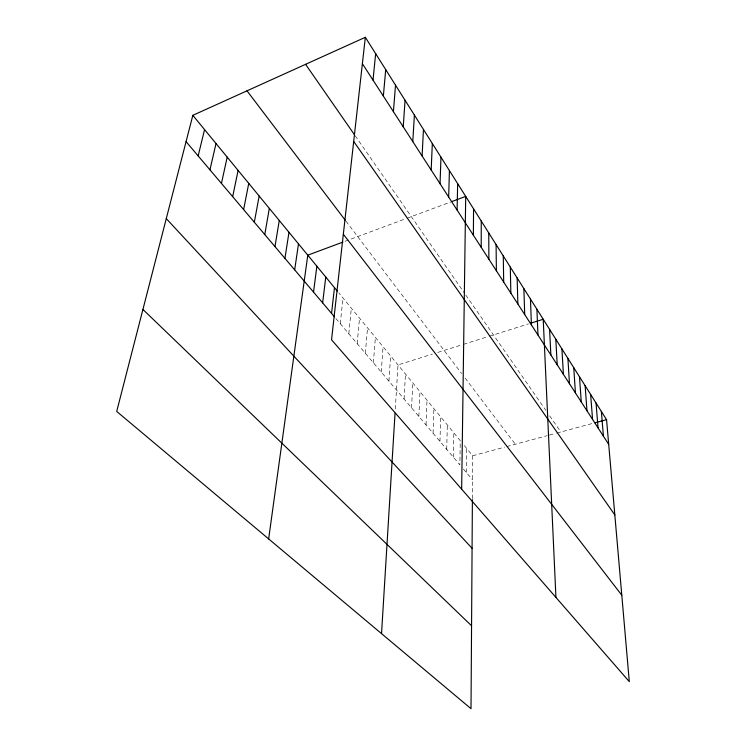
<?xml version="1.0" encoding="UTF-8"?>
<svg xmlns="http://www.w3.org/2000/svg" width="746" height="746" viewBox="0 0 746 746"><rect width="100%" height="100%" fill="white"/><g stroke="black" fill="none" stroke-linecap="round" stroke-linejoin="round"><path stroke-width="0.56" stroke-dasharray="3.73 2.8" d="M472.405 498.608L472.684 455.769L463.723 444.868M466.25 472.405L466.52 448.262M453.354 457.177L453.838 432.839M446.723 449.344L447.32 424.912M439.954 441.362L440.672 416.827M433.062 433.221L433.902 408.594M426.031 424.922L427.001 400.192M418.86 416.454L419.97 391.641M411.55 407.82L412.79 382.903M404.08 399.007L405.47 374.007M395.305 408.967L398.01 364.925L432.428 354.098M388.927 381.113L390.615 355.926M381.225 372.03L383.071 346.759M373.373 362.752L375.387 337.406M365.353 353.287L367.536 327.858M357.166 343.626L359.525 318.113M348.811 333.76L351.347 308.163M340.269 323.68L343.001 298.008M345.016 241.312L406.085 218.587M407.139 218.196L450.836 201.933M437.743 352.429L462.408 344.671M463.434 344.354L488.238 336.549M489.283 336.222L528.513 323.885M472.684 455.769L504.557 447.171M506.72 446.584L547.256 435.655M549.336 435.095L555.621 433.398M556.665 433.109L592.893 423.336M335.905 318.533L459.862 464.861L460.235 440.625L338.74 292.824M463.415 469.048L472.526 479.809M345.957 221.142L461.671 373.541M465.094 378.054L515.365 444.252M355.227 135.828L464.478 293.178M465.802 295.09L545.811 410.319M549.653 415.848L560.852 431.981"/><path stroke-width="1.12" d="M481.217 247.346L481.245 221.03M473.374 235.214L473.561 208.861M472.395 499.727L471.015 708.7L116.702 411.438L192.832 115.332L365.326 37.3L606.554 419.653L629.298 681.639L331.541 339.794L365.326 37.3M461.653 489.171L465.7 196.394L451.889 201.541M457.102 210.083L457.652 183.647M448.672 197.056L449.418 170.582M440.037 183.702L440.979 157.21M431.179 170.013L432.326 143.512M422.096 155.979L423.467 129.468M381.532 633.624L395.044 413.228M412.79 141.591L414.384 115.071M403.232 126.82L405.078 100.309M393.422 111.658L395.52 85.165M383.351 96.094L385.719 69.63M373.009 80.111L375.658 53.675M331.55 313.376L334.478 287.639M322.636 302.857L325.769 277.055M313.525 292.096L316.873 266.229M268.653 538.929L307.781 255.169L342.927 242.086M294.679 269.856L298.493 243.867M284.935 258.358L288.991 232.304M274.966 246.59L279.274 220.49M264.765 234.542L269.334 208.395M254.321 222.215L259.17 196.03M243.625 209.589L248.754 183.367M232.677 196.655L238.105 170.405M221.45 183.413L227.194 157.136M209.952 169.827L216.014 143.54M198.156 155.914L204.563 129.608M530.592 323.232L543.219 319.26L555.938 597.415M594.982 422.777L606.554 419.653M142.924 309.441L471.565 625.773M166.274 218.597L472.069 548.291M186.062 141.637L334.45 316.808M192.832 115.332L337.323 291.099M343.337 234.216L621.8 595.215M247.001 90.826L345.258 220.219M353.697 141.423L614.825 514.945M305.58 64.324L354.574 134.886M362.379 63.68L608.699 444.355M601.351 411.41L603.43 436.205M596.045 402.999L598.05 427.896M590.636 394.429L592.566 419.42M585.125 385.682L586.971 410.766M579.493 376.767L581.255 401.945M573.758 367.666L575.427 392.937M567.902 358.388L569.478 383.742M561.915 348.904L563.407 374.361M555.817 339.234L557.206 364.775M549.578 329.35L550.865 354.975M536.906 309.264L537.969 335.047M530.462 299.053L531.413 324.911M523.878 288.618L524.708 314.56M517.155 277.96L517.864 303.967M510.292 267.077L510.861 293.15M503.27 255.943L503.699 282.081M496.09 244.567L496.379 270.77M488.751 232.929L488.882 259.188"/></g></svg>
